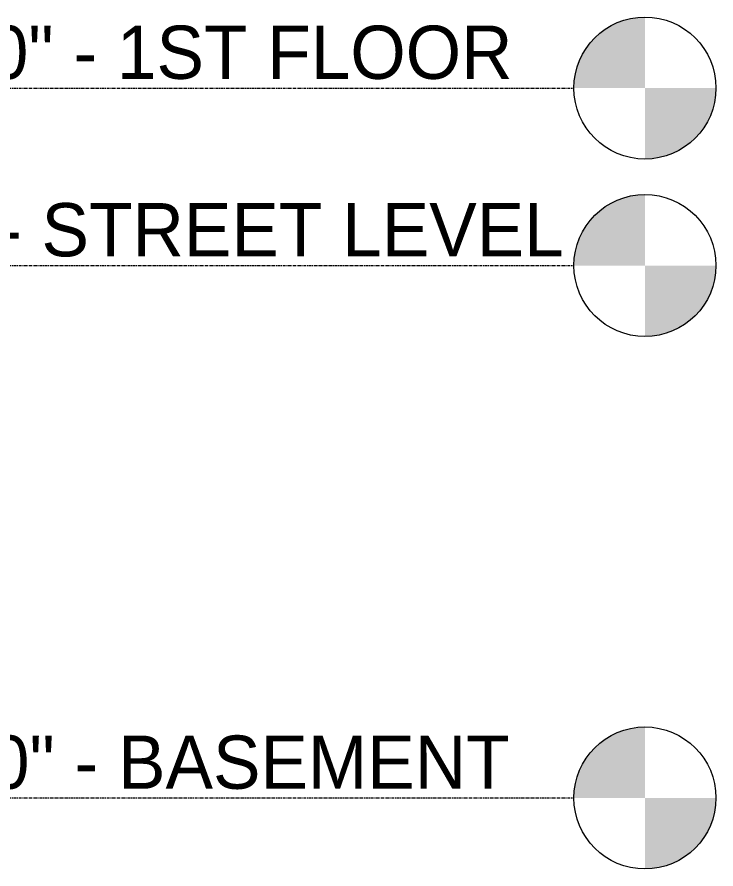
# Model space of a CAD drawing. Header units: inches. Extents: x -4169 to 1533, y -251 to 585.
# Drawn here: x 1415.2 to 1533.4, y -132 to 12 of the extents above; entities that cross this region are included whole.
import ezdxf

# ---------------------------------------------------------------- set-up
doc = ezdxf.new("R2010")
doc.units = ezdxf.units.IN
doc.header["$MEASUREMENT"] = 0
doc.linetypes.add('Grid Line 1_2_', pattern=[0.875, 0.5, -0.125, 0.125, -0.125])
for name, color, linetype, lineweight in [('0-2', 165, 'Continuous', 5), ('0-4', 10, 'Continuous', 5), ('A-FLOR-LEVL', 51, 'Continuous', 9), ('A-FLOR-LEVL-1', 51, 'Grid Line 1_2_', 9), ('A-FLOR-LEVL-2', 147, 'Continuous', 9)]:
    doc.layers.add(name, color=color, linetype=linetype, lineweight=lineweight)
doc.styles.add('Century Gothic', font='ufonts.com_century-gothic.ttf', dxfattribs={"height": 9})

# ---------------------------------------------------------------- blocks, each defined once
blk = doc.blocks.new('Level - Level Head - Circle-50818-BUILDING ELEVATION - SOUTH')
at = {"layer": 'A-FLOR-LEVL'}
h = blk.add_hatch(color=256, dxfattribs=at)
edge = h.paths.add_edge_path(flags=0)
edge.add_line((12570.48, 0), (12558.48, 0))
edge.add_arc((12570.48, 0), 12, 90, 180, ccw=False)
edge.add_line((12570.48, 12), (12570.48, 0))
h = blk.add_hatch(color=256, dxfattribs=at)
edge = h.paths.add_edge_path(flags=0)
edge.add_line((12570.48, -12), (12570.48, 0))
edge.add_line((12570.48, 0), (12582.48, 0))
edge.add_arc((12570.48, 0), 12, 270, 360, ccw=False)
at = {"layer": 'A-FLOR-LEVL-2'}
blk.add_circle((12570.48, 0), 12, dxfattribs=at)
blk = doc.blocks.new('CTR - 2nd Phase_rvt-2-BUILDING ELEVATION - SOUTH')
at = {"layer": 'A-FLOR-LEVL-1'}
for p, q in [((9609.49, 0), (12558.48, 0)), ((9609.49, -30), (12558.48, -30)), ((9609.49, -120), (12558.48, -120))]:
    blk.add_line(p, q, dxfattribs=at)
at = {"layer": '0-2'}
for p in [(0, 0), (0, -30), (0, -120)]:
    blk.add_blockref('Level - Level Head - Circle-50818-BUILDING ELEVATION - SOUTH', p, dxfattribs=at)
at = {"layer": 'A-FLOR-LEVL', "char_height": 9, "attachment_point": 1, "style": 'Century Gothic'}
for s, insert, width in [('0\' - 0" - 1ST FLOOR', (12439.87, 10.55), 129.987), ('-2\' - 6" - STREET LEVEL', (12423.12, -19.45), 150.288), ('-10\' - 0" - BASEMENT', (12429.36, -109.45), 142.713)]:
    blk.add_mtext(s, dxfattribs=dict(at, insert=insert, width=width))
blk = doc.blocks.new('CTR  - Topography_rvt-2-BUILDING ELEVATION - SOUTH')
at = {"layer": 'A-FLOR-LEVL-1'}
for p, q in [((9609.49, 0), (12558.48, 0)), ((9609.49, -120), (12558.48, -120))]:
    blk.add_line(p, q, dxfattribs=at)
at = {"layer": '0-2'}
for p in [(0, 0), (0, -120)]:
    blk.add_blockref('Level - Level Head - Circle-50818-BUILDING ELEVATION - SOUTH', p, dxfattribs=at)
at = {"layer": 'A-FLOR-LEVL', "char_height": 9, "attachment_point": 1, "style": 'Century Gothic'}
for s, insert, width in [('0\' - 0" - 1ST FLOOR', (12439.87, 10.55), 129.987), ('-10\' - 0" - BASEMENT', (12429.36, -109.45), 142.713)]:
    blk.add_mtext(s, dxfattribs=dict(at, insert=insert, width=width))
blk = doc.blocks.new('CTR - 1st Phase - Common Walls_rvt-2-BUILDING ELEVATION - SOUTH')
at = {"layer": 'A-FLOR-LEVL-1'}
for p, q in [((9609.49, 0), (12558.48, 0)), ((9609.49, -30), (12558.48, -30)), ((9609.49, -120), (12558.48, -120))]:
    blk.add_line(p, q, dxfattribs=at)
at = {"layer": '0-2'}
for p in [(0, 0), (0, -30), (0, -120)]:
    blk.add_blockref('Level - Level Head - Circle-50818-BUILDING ELEVATION - SOUTH', p, dxfattribs=at)
at = {"layer": 'A-FLOR-LEVL', "char_height": 9, "attachment_point": 1, "style": 'Century Gothic'}
for s, insert, width in [('0\' - 0" - 1ST FLOOR', (12439.87, 10.55), 129.987), ('-2\' - 6" - STREET LEVEL', (12423.12, -19.45), 150.288), ('-10\' - 0" - BASEMENT', (12429.36, -109.45), 142.713)]:
    blk.add_mtext(s, dxfattribs=dict(at, insert=insert, width=width))

msp = doc.modelspace()

# ---------------------------------------------------------------- block references
at = {"layer": '0-4'}
for name in ['CTR - 2nd Phase_rvt-2-BUILDING ELEVATION - SOUTH', 'CTR - 1st Phase - Common Walls_rvt-2-BUILDING ELEVATION - SOUTH', 'CTR  - Topography_rvt-2-BUILDING ELEVATION - SOUTH']:
    msp.add_blockref(name, (-11049.11, 0), dxfattribs=at)

doc.saveas('drawing.dxf')
